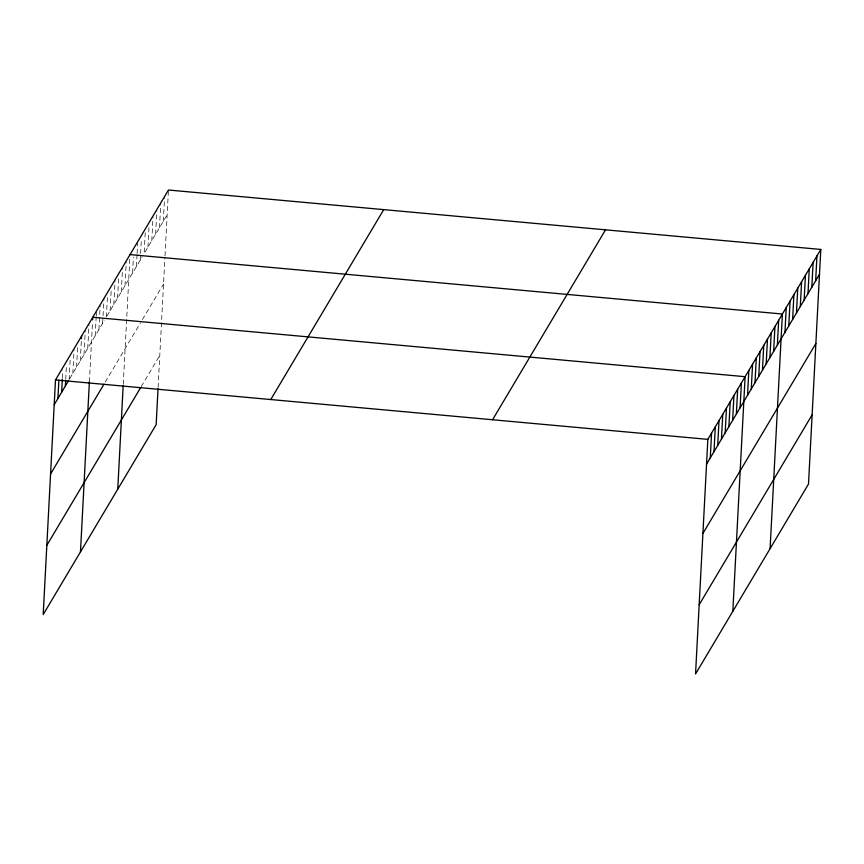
<?xml version="1.0" encoding="UTF-8"?>
<svg xmlns="http://www.w3.org/2000/svg" width="864" height="864" viewBox="0 0 864 864"><rect width="100%" height="100%" fill="white"/><g stroke="black" fill="none" stroke-linecap="round" stroke-linejoin="round"><path stroke-width="0.65" stroke-dasharray="4.32 3.24" d="M62.402 377.849L62.813 370.008M65.718 379.426L66.474 365.051M69.109 379.696L70.135 360.094M72.835 373.421L74.066 349.909M76.561 367.157L77.587 347.555M80.287 360.893L81.454 338.677M84.013 354.618L85.244 331.106M87.739 348.354L88.981 324.832M89.392 381.834L92.502 322.488M95.202 335.815L96.152 317.531M96.228 316.224L96.433 312.304M98.928 329.551L100.159 306.029M102.654 323.287L103.95 298.458M106.38 317.012L107.482 296.114M110.106 310.748L111.132 291.146M113.832 304.484L115.074 280.962M117.569 298.21L118.595 278.618M121.295 291.946L122.526 268.423M125.021 285.682L126.252 262.159M123.25 384.307L129.978 255.895M132.592 272.948L133.412 257.278M136.426 266.49L137.041 254.74M137.117 253.433L137.657 242.978M140.27 260.042L140.54 254.815M140.616 253.508L141.296 240.44M145.206 232.675L144.104 253.584L167.152 214.834M147.949 247.126L148.975 227.524M151.794 240.667L153.025 217.145M155.628 234.209L156.859 210.686M159.473 227.75L160.704 204.228M163.307 221.292L164.549 197.77M158.101 387.45L164.938 257.148M165.002 255.863L168.383 191.322M69.725 378.648L104.522 320.144M107.006 315.976L142.193 256.813M105.235 382.072L140.476 322.812M142.398 319.583L163.523 284.072M141.221 386.608L159.786 355.396"/><path stroke-width="1.3" d="M820.8 249.437L707.843 439.366L695.542 673.985L808.499 484.067L820.8 249.437L168.458 190.015L55.501 379.933L43.2 614.563L156.157 424.634L158.036 388.735M57.92 398.488L58.882 380.203M61.646 392.224L62.338 379.156M65.372 385.96L65.653 380.732M81.454 338.677L81.594 336.064M80.471 551.88L89.392 381.834M92.632 319.874L92.772 317.261L745.114 376.693L732.823 611.312M117.752 489.208L123.185 385.625M710.273 457.92L711.569 433.102M713.999 451.656L715.295 426.827M717.725 445.392L719.021 420.563M721.451 439.117L722.758 414.299M725.177 432.853L726.484 408.024M728.903 426.589L730.21 401.76M732.64 420.314L733.936 395.496M736.366 414.05L737.662 389.221M740.092 407.786L741.388 382.957M747.544 395.248L748.85 370.429M751.27 388.984L752.576 364.154M754.996 382.709L756.302 357.89M758.732 376.445L760.028 351.626M762.458 370.181L763.754 345.352M766.184 363.906L767.48 339.088M769.91 357.642L771.217 332.824M773.636 351.378L774.943 326.549M777.362 345.114L778.669 320.285M770.094 548.64L782.395 314.021L130.043 254.588M784.933 332.381L786.24 307.562M788.778 325.922L790.074 301.104M792.612 319.464L793.919 294.646M796.457 313.016L797.753 288.187M800.302 306.558L801.598 281.729M804.136 300.1L805.442 275.27M807.98 293.641L809.276 268.812M811.814 287.183L813.121 262.354M815.659 280.724L816.955 255.895M54.194 404.762L68.483 380.732M50.566 473.99L103.993 384.156M46.829 545.324L140.584 387.688M270.767 399.546L383.724 209.628M492.566 419.753L605.524 229.835M706.547 464.195L819.504 274.266M702.918 533.423L815.875 343.505M699.17 604.757L812.128 414.828M55.501 379.933L707.843 439.366"/></g></svg>
